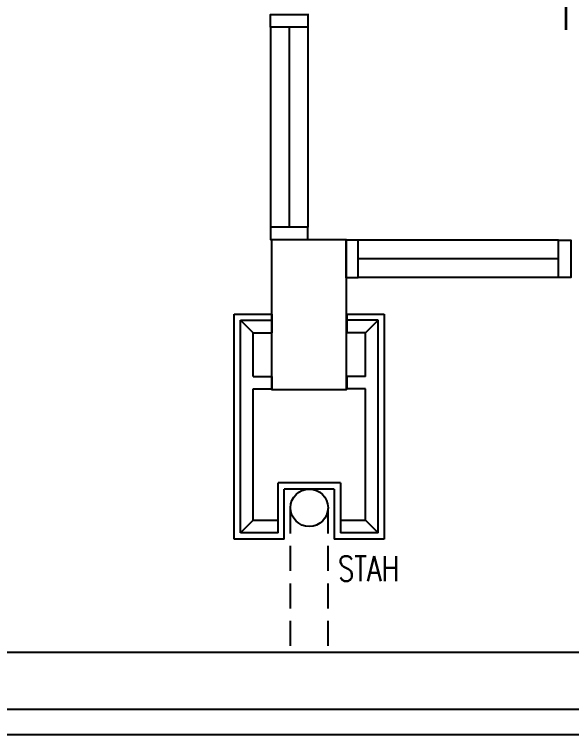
# Model space of a CAD drawing. Header units: inches. Extents: x -106706990 to 300603, y -86718466 to 1728185.
# Drawn here: x 19161 to 21389, y 11924 to 14806 of the extents above; entities that cross this region are included whole.
import ezdxf

# ---------------------------------------------------------------- set-up
doc = ezdxf.new("R2010")
doc.units = ezdxf.units.IN
doc.header["$MEASUREMENT"] = 0
doc.linetypes.add('HIDDEN', pattern=[0.375, 0.25, -0.125])
for name, color, linetype in [('A-ARR', 4, 'Continuous'), ('A-COLUMN', 3, 'Continuous'), ('A-DRAIN', 9, 'Continuous'), ('A-NOTE', 2, 'Continuous'), ('A-PANEL', 13, 'Continuous'), ('A-RWDP', 4, 'Continuous'), ('A-SYM', 8, 'Continuous'), ('A-WALL', 1, 'Continuous'), ('A-WIN', 9, 'Continuous'), ('FITTING', 1, 'Continuous'), ('LAMP', 5, 'Continuous')]:
    doc.layers.add(name, color=color, linetype=linetype)
doc.styles.add('ROMANS', font='romans.shx', dxfattribs={"width": 0.75, "height": 200})

# ---------------------------------------------------------------- blocks, each defined once
blk = doc.blocks.new('A$C75E66BF6')
at = {"layer": 'A-NOTE', "color": 8, "linetype": 'Continuous', "ltscale": 500}
for p, q in [((75, 825), (25, 875)), ((150, 875), (150, 825)), ((450, 875), (450, 825)), ((525, 825), (575, 875)), ((75, 650.3), (75, 825)), ((75, 825), (150, 825)), ((525, 825), (450, 825)), ((525, 650.3), (525, 825)), ((75, 650.3), (150, 650.3)), ((150, 650.3), (150, 600.3)), ((525, 650.3), (450, 650.3)), ((450, 650.3), (450, 600.3)), ((75, 75), (75, 600.3)), ((75, 600.3), (150, 600.3)), ((525, 600.3), (450, 600.3)), ((525, 75), (525, 600.3)), ((75, 75), (25, 25)), ((75, 75), (175, 75)), ((425, 75), (525, 75)), ((525, 75), (575, 25))]:
    blk.add_line(p, q, dxfattribs=at)
at = {"layer": 'A-PANEL', "color": 8}
for p, q in [((0, 0), (0, 900)), ((0, 900), (150, 900)), ((150, 900), (150, 875)), ((450, 900), (600, 900)), ((450, 900), (450, 875)), ((600, 900), (600, 0)), ((25, 875), (150, 875)), ((25, 25), (25, 875)), ((575, 875), (450, 875)), ((575, 25), (575, 875)), ((425, 225), (175, 225)), ((175, 25), (175, 225)), ((425, 225), (425, 25)), ((400, 200), (200, 200)), ((200, 0), (200, 200)), ((400, 200), (400, 0)), ((200, 0), (0, 0)), ((175, 25), (25, 25)), ((600, 0), (400, 0)), ((575, 25), (425, 25))]:
    blk.add_line(p, q, dxfattribs=at)
at = {"layer": 'A-RWDP', "color": 8}
blk.add_circle((300, 125), 75, dxfattribs=at)
blk = doc.blocks.new('A$C04C40081')
at = {"layer": 'A-WIN', "color": 8}
for p, q in [((850, 150), (50, 150)), ((850, 75), (50, 75)), ((850, 0), (50, 0))]:
    blk.add_line(p, q, dxfattribs=at)
at = {"layer": 'A-WIN', "color": 8, "linetype": 'Continuous'}
for points in [[(50, 150), (0, 150), (0, 0), (50, 0)], [(850, 150), (900, 150), (900, 0), (850, 0)]]:
    blk.add_lwpolyline(points, close=True, dxfattribs=at)
blk = doc.blocks.new('YBC 236')
at = {"layer": 'LAMP'}
for points, const_width in [([(-134681.8, 193808.3), (-134681.8, 193533.1)], 10.9), ([(-133371.4, 193808.3), (-133371.4, 193533.1)], 10.9), ([(-134681.8, 193670.7), (-133371.4, 193670.7)], 54.6), ([(-134681.8, 193679.4), (-134681.8, 193404.2)], 10.9), ([(-133371.4, 193679.4), (-133371.4, 193404.2)], 10.9), ([(-134681.8, 193541.8), (-133371.4, 193541.8)], 54.6)]:
    blk.add_lwpolyline(points, dxfattribs=dict(at, const_width=const_width))
blk = doc.blocks.new('*U182')
at = {"layer": 'FITTING', "color": 1, "linetype": 'Continuous'}
blk.add_blockref('YBC 236', (134026.6, -193606.2, -5.5), dxfattribs=at)
blk = doc.blocks.new('*U183')
at = {"layer": 'LAMP', "color": 0, "linetype": 'ByBlock', "lineweight": -2, "transparency": 16777216}
blk.add_blockref('*U182', (0, 0), dxfattribs=at)

msp = doc.modelspace()

# ---------------------------------------------------------------- linework, layer by layer
at = {"layer": 'A-COLUMN', "color": 8}
msp.add_lwpolyline([(20188.8, 13304.4), (20488.8, 13304.4), (20488.8, 13904.4), (20188.8, 13904.4)], close=True, dxfattribs=at)
at = {"layer": 'A-DRAIN', "color": 8, "linetype": 'Continuous', "ltscale": 1000}
for p, q in [((18838.8, 12254.4), (44338.8, 12254.4)), ((44568.8, 12024.4), (18608.8, 12024.4)), ((18508.8, 11924.4), (44668.8, 11924.4))]:
    msp.add_line(p, q, dxfattribs=at)
at = {"layer": 'A-RWDP', "color": 8, "linetype": 'HIDDEN', "ltscale": 400}
for p, q in [((20263.8, 12829.4), (20263.8, 12254.4)), ((20413.8, 12829.4), (20413.8, 12254.4))]:
    msp.add_line(p, q, dxfattribs=at)
at = {"layer": 'A-WALL', "color": 8, "linetype": 'Continuous', "ltscale": 900}
msp.add_line((20338.8, 14804.4), (20188.8, 14804.4), dxfattribs=at)

# ---------------------------------------------------------------- block references
at = {"layer": 'A-ARR', "color": 8}
msp.add_blockref('A$C75E66BF6', (20040.1, 12706.9), dxfattribs=at)
at = {"layer": 'A-WIN', "color": 8, "rotation": 90}
msp.add_blockref('A$C04C40081', (20334.8, 13905), dxfattribs=at)
at = {"layer": 'A-WIN', "color": 8}
msp.add_blockref('A$C04C40081', (20485.8, 13753.1), dxfattribs=at)
at = {"layer": 'LAMP', "color": 0}
msp.add_blockref('*U183', (22021.7, 14945.1, 5.5), dxfattribs=at)

# ---------------------------------------------------------------- texts
at = {"layer": 'A-SYM', "color": 8, "linetype": 'HIDDEN', "ltscale": 500, "style": 'ROMANS', "width": 0.75}
msp.add_text('STAH', height=100, dxfattribs=at).set_placement((20455.5, 12538.7))

doc.saveas('drawing.dxf')
